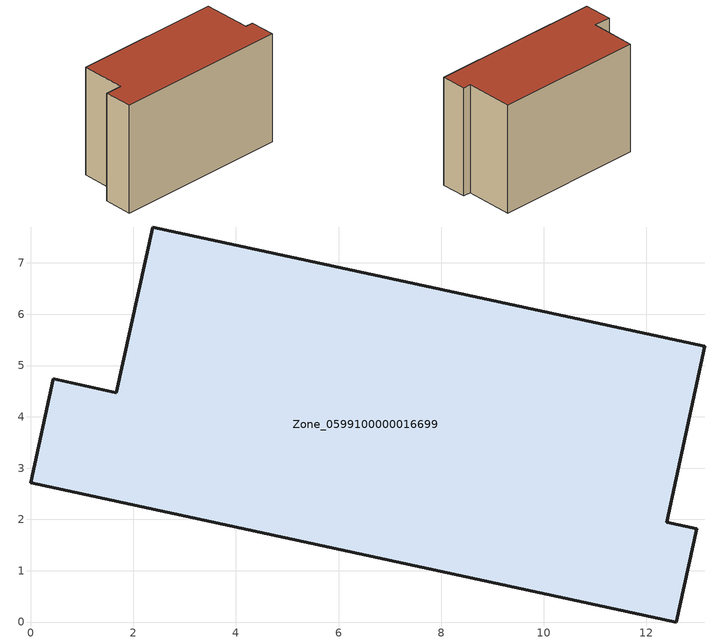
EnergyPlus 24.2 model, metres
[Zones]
Zone_0599100000016699
 floor ground (C_G): 12.58,0 0,2.71 0.44,4.74 1.67,4.47 2.38,7.7 13.14,5.38 12.4,1.94 12.98,1.82 z0
 wall outside (C_F): 1.67,4.47 0.44,4.74 0,2.71 12.58,0 12.98,1.82 12.4,1.94 13.14,5.38 2.38,7.7 1.67,4.47 z0:8.19
 roof outside (C_R): 12.98,1.82 12.4,1.94 13.14,5.38 2.38,7.7 1.67,4.47 0.44,4.74 0,2.71 12.58,0 z8.19
[BUILDING]
Pand.0599100000016699: North Axis=0; Terrain=City; Loads Convergence Tolerance Value=0.04; Temperature Convergence Tolerance Value=0.4; Solar Distribution=FullExterior; Maximum Number of Warmup Days=25; Minimum Number of Warmup Days=1
[Site:Location]
Rotterdam.The.Hague.AP_ZH_NLD Design_Conditions: Latitude=51.96; Longitude=4.45; Time Zone=1; Elevation=-4.5
[SITE:GROUNDTEMPERATURE:BUILDINGSURFACE]
18, 18, 18, 18, 18, 18, 18, 18, 18, 18, 18, 18
[MATERIAL] Thermal Absorptance=0.9; Solar Absorptance=0.7; Visible Absorptance=0.7
Name | Roughness | Thickness | Conductivity | Density | Specific Heat
G.TI.1975-1991 | MediumSmooth | 0.15 | 0.288461 | 540 | 1210
F.TI.1975-1991 | Rough | 0.3 | 0.230769 | 1920 | 840
R.TI.1975-1991 | MediumRough | 0.2 | 0.153846 | 1500 | 1000
[CONSTRUCTION]
C_G: G.TI.1975-1991
C_F: F.TI.1975-1991
C_R: R.TI.1975-1991
[ZONE]
Zone_0599100000016699: Type=1; Multiplier=1; Ceiling Height=Autocalculate; Volume=Autocalculate; Floor Area=autocalculate; Part of Total Floor Area=Yes
[ZONEINFILTRATION:DESIGNFLOWRATE]
Infil_Zone_0599100000016699: Zone or ZoneList or Space or SpaceList=Zone_0599100000016699; Schedule=AlwaysOn; Design Flow Rate Calculation Method=Flow/Area; Flow Rate per Floor Area=0.003; Constant Term Coefficient=1; Temperature Term Coefficient=0; Velocity Term Coefficient=0; Velocity Squared Term Coefficient=0
[HVACTEMPLATE:ZONE:IDEALLOADSAIRSYSTEM]
Zone_0599100000016699: Maximum Heating Supply Air Temperature=50; Minimum Cooling Supply Air Temperature=13; Maximum Heating Supply Air Humidity Ratio=0.0156; Minimum Cooling Supply Air Humidity Ratio=0.0077; Heating Limit=NoLimit; Cooling Limit=NoLimit; Dehumidification Control Type=ConstantSensibleHeatRatio; Cooling Sensible Heat Ratio=0.7; Dehumidification Setpoint=60; Humidification Control Type=None; Humidification Setpoint=30; Outdoor Air Method=None; Outdoor Air Flow Rate per Person=0.00944; Outdoor Air Flow Rate per Zone Floor Area=0; Outdoor Air Flow Rate per Zone=0; Demand Controlled Ventilation Type=None; Outdoor Air Economizer Type=NoEconomizer; Heat Recovery Type=None; Sensible Heat Recovery Effectiveness=0.7; Latent Heat Recovery Effectiveness=0.65
[ZONECONTROL:THERMOSTAT]
ThermostatControl_Zone_0599100000016699: Zone or ZoneList=Zone_0599100000016699; Control Type Schedule=DualSetpointControlType; Control 1=Thermostat_Zone_0599100000016699; Temperature Difference Between Cutout And Setpoint=0
[THERMOSTATSETPOINT:DUALSETPOINT]
Thermostat_Zone_0599100000016699: Heating Setpoint Temperature Schedule=HeatingSetpoint_Zone_0599100000016699; Cooling Setpoint Temperature Schedule=CoolingSetpoint_Zone_0599100000016699
[SCHEDULE:COMPACT]
HeatingSetpoint_Zone_0599100000016699: Through: 12/31, For: AllDays, Until: 24:00, 21
CoolingSetpoint_Zone_0599100000016699: Through: 12/31, For: AllDays, Until: 24:00, 24
DualSetpointControlType: Through: 12/31, For: AllDays, Until: 24:00, 4
AlwaysOn: Through: 12/31, For: AllDays, Until: 24:00, 1
